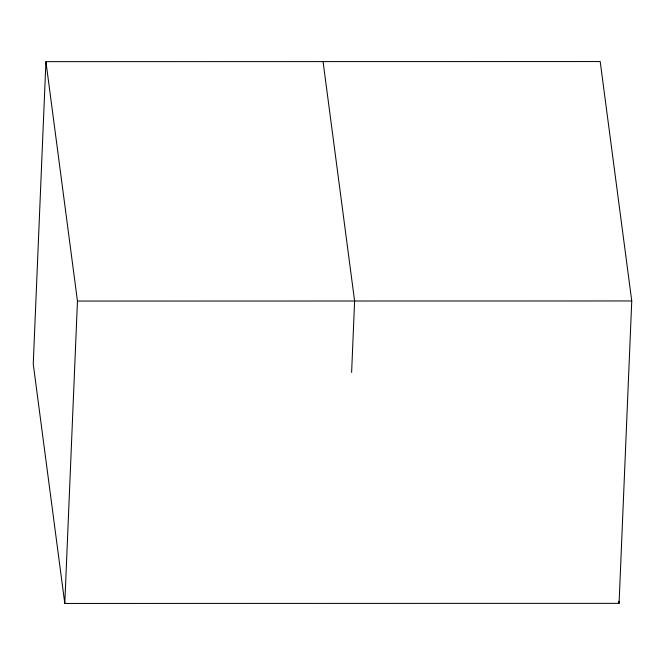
<?xml version="1.0" encoding="UTF-8"?>
<svg xmlns="http://www.w3.org/2000/svg" width="665" height="665" viewBox="0 0 665 665"><rect width="100%" height="100%" fill="white"/><g stroke="black" fill="none" stroke-linecap="round" stroke-linejoin="round"><path stroke-width="1" d="M45.927 61.654L33.25 364.038L64.796 603.446L619.073 603.346L631.75 300.962L600.204 61.554L45.927 61.654L77.464 301.062L64.796 603.446M351.619 372.375L354.611 301.012L323.065 61.604M77.464 301.062L631.75 300.962M618.807 601.293L619.073 603.346"/></g></svg>
